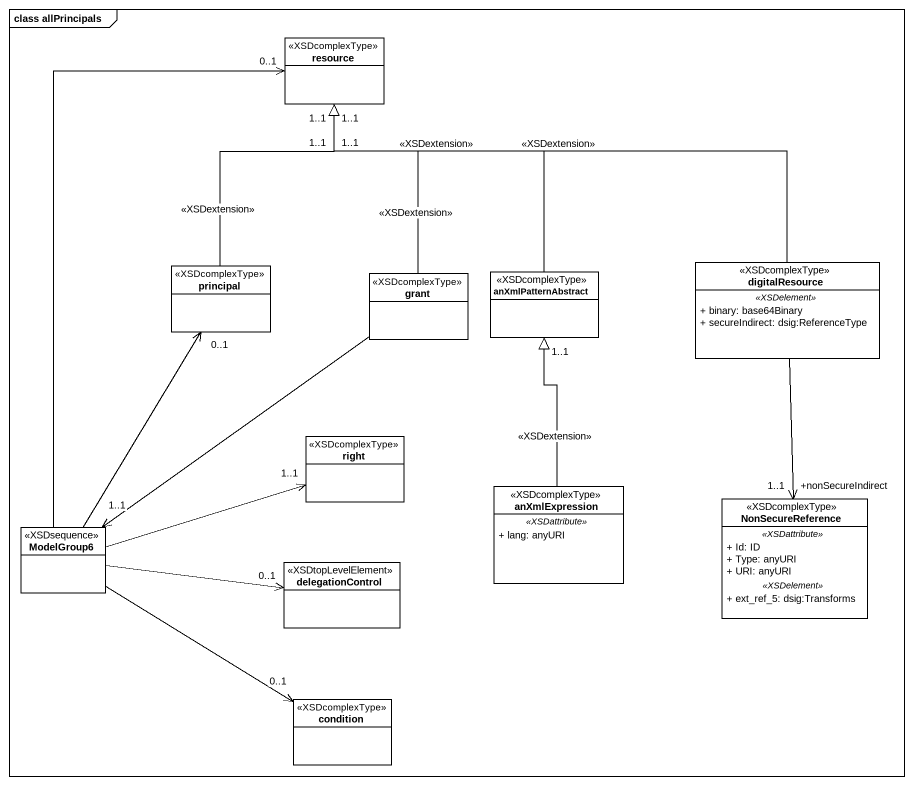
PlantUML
@startuml
mainframe class allPrincipals
hide circle
hide empty members
skinparam classAttributeIconSize 0
class resource <<XSDcomplexType>>
class principal <<XSDcomplexType>>
class grant <<XSDcomplexType>>
class anXmlPatternAbstract <<XSDcomplexType>>
class digitalResource <<XSDcomplexType>> {
  .. <<XSDelement>> ..
  + binary: base64Binary
  + secureIndirect: dsig:ReferenceType
}
class "right" as right_ <<XSDcomplexType>>
class anXmlExpression <<XSDcomplexType>> {
  .. <<XSDattribute>> ..
  + lang: anyURI
}
class NonSecureReference <<XSDcomplexType>> {
  .. <<XSDattribute>> ..
  + Id: ID
  + Type: anyURI
  + URI: anyURI
  .. <<XSDelement>> ..
  + ext_ref_5: dsig:Transforms
}
class ModelGroup6 <<XSDsequence>>
class delegationControl <<XSDtopLevelElement>>
class condition <<XSDcomplexType>>
principal -up-|> "1..1" resource : <<XSDextension>>
grant -up-|> "1..1" resource : <<XSDextension>>
grant --> "1..1" ModelGroup6
anXmlPatternAbstract -up-|> "1..1" resource : <<XSDextension>>
digitalResource -left-|> "1..1" resource : <<XSDextension>>
digitalResource --> "+nonSecureIndirect\n1..1" NonSecureReference
anXmlExpression -up-|> "1..1" anXmlPatternAbstract : <<XSDextension>>
ModelGroup6 -up-> "0..1" resource
ModelGroup6 -up-> "0..1" principal
ModelGroup6 -right-> "1..1" right_
ModelGroup6 -right-> "0..1" delegationControl
ModelGroup6 --> "0..1" condition
@enduml
